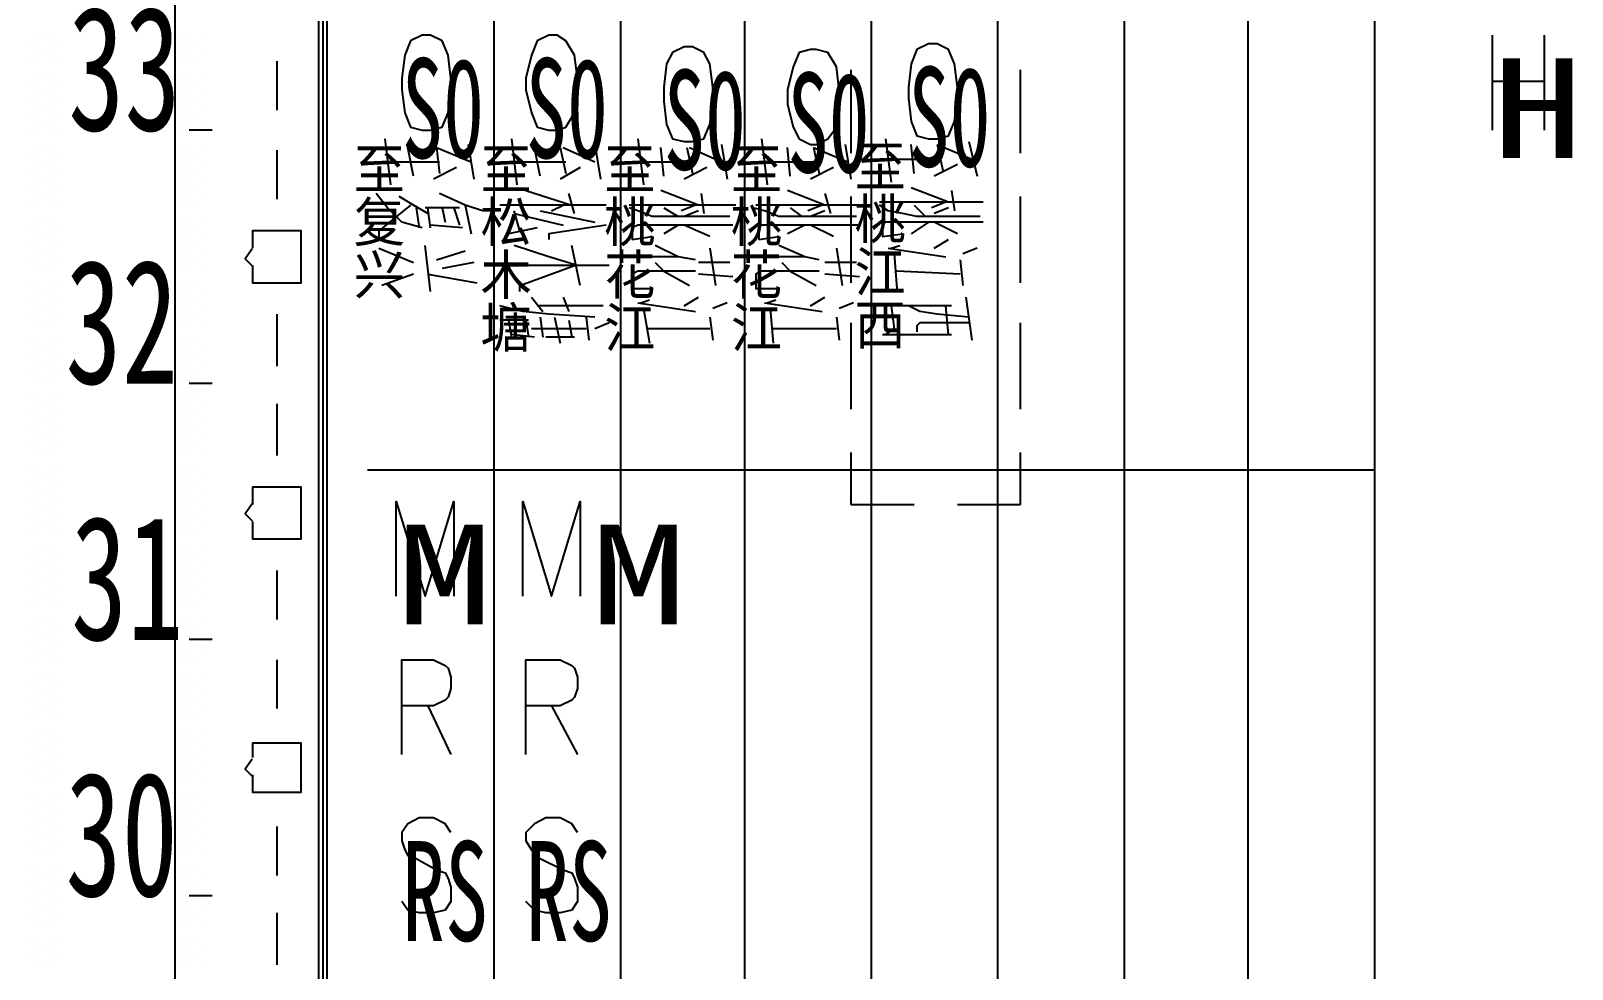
# Model space of a CAD drawing. Header units: metres. Extents: x 17 to 1264, y 17 to 859.
# Drawn here: x 242.1 to 319.2, y 495.3 to 542.2 of the extents above; entities that cross this region are included whole.
import ezdxf

# ---------------------------------------------------------------- set-up
doc = ezdxf.new("R2010")
doc.units = ezdxf.units.M
for name, color, linetype in [('LINES', 7, 'Continuous'), ('POLYLINES', 4, 'Continuous'), ('RECTS', 7, 'Continuous'), ('TEXTS', 3, 'Continuous')]:
    doc.layers.add(name, color=color, linetype=linetype)

msp = doc.modelspace()

# ---------------------------------------------------------------- linework, layer by layer
at = {"layer": 'LINES'}
for p, q in [((256.89, 128.74), (256.89, 731.23)), ((256.67, 626.69), (256.67, 409.68)), ((242.06, 541.58), (242.06, 541.58)), ((242.35, 542.02), (242.35, 542.02)), ((242.49, 541.58), (242.49, 541.58)), ((242.78, 542.02), (242.78, 542.02)), ((242.92, 541.58), (242.92, 541.58)), ((243.21, 542.02), (243.21, 542.02)), ((243.35, 541.58), (243.35, 541.58)), ((249.4, 541.58), (249.4, 541.58)), ((249.55, 542.02), (249.55, 542.02)), ((249.83, 541.58), (249.83, 541.58)), ((249.98, 542.02), (249.98, 542.02)), ((250.27, 541.58), (250.27, 541.58)), ((250.55, 542.02), (250.55, 542.02)), ((315.21, 537.26), (315.21, 542.02)), ((317.8, 542.02), (317.8, 537.26)), ((242.35, 541.15), (242.35, 541.15)), ((242.78, 541.15), (242.78, 541.15)), ((243.21, 541.15), (243.21, 541.15)), ((249.55, 541.15), (249.55, 541.15)), ((249.98, 541.15), (249.98, 541.15)), ((250.55, 541.15), (250.55, 541.15)), ((242.06, 540.58), (242.06, 540.58)), ((242.35, 540.14), (242.35, 540.14)), ((242.49, 540.58), (242.49, 540.58)), ((242.78, 540.14), (242.78, 540.14)), ((242.92, 540.58), (242.92, 540.58)), ((243.21, 540.14), (243.21, 540.14)), ((243.35, 540.58), (243.35, 540.58)), ((249.4, 540.58), (249.4, 540.58)), ((249.55, 540.14), (249.55, 540.14)), ((249.83, 540.58), (249.83, 540.58)), ((249.98, 540.14), (249.98, 540.14)), ((250.27, 540.58), (250.27, 540.58)), ((250.55, 540.14), (250.55, 540.14)), ((254.37, 540.72), (254.37, 538.27)), ((283.1, 540.29), (283.1, 536.11)), ((291.59, 536.11), (291.59, 540.29)), ((242.06, 539.71), (242.06, 539.71)), ((242.35, 539.28), (242.35, 539.28)), ((242.49, 539.71), (242.49, 539.71)), ((242.78, 539.28), (242.78, 539.28)), ((242.92, 539.71), (242.92, 539.71)), ((243.21, 539.28), (243.21, 539.28)), ((243.35, 539.71), (243.35, 539.71)), ((249.4, 539.71), (249.4, 539.71)), ((249.55, 539.28), (249.55, 539.28)), ((249.83, 539.71), (249.83, 539.71)), ((249.98, 539.28), (249.98, 539.28)), ((250.27, 539.71), (250.27, 539.71)), ((250.55, 539.28), (250.55, 539.28)), ((315.21, 539.71), (317.8, 539.71)), ((242.06, 538.85), (242.06, 538.85)), ((242.49, 538.85), (242.49, 538.85)), ((242.92, 538.85), (242.92, 538.85)), ((243.35, 538.85), (243.35, 538.85)), ((249.4, 538.85), (249.4, 538.85)), ((249.83, 538.85), (249.83, 538.85)), ((250.27, 538.85), (250.27, 538.85)), ((242.06, 537.84), (242.06, 537.84)), ((242.35, 538.42), (242.35, 538.42)), ((242.49, 537.84), (242.49, 537.84)), ((242.78, 538.42), (242.78, 538.42)), ((242.92, 537.84), (242.92, 537.84)), ((243.21, 538.42), (243.21, 538.42)), ((243.35, 537.84), (243.35, 537.84)), ((249.4, 537.84), (249.4, 537.84)), ((249.55, 538.42), (249.55, 538.42)), ((249.83, 537.84), (249.83, 537.84)), ((249.98, 538.42), (249.98, 538.42)), ((250.27, 537.84), (250.27, 537.84)), ((250.55, 538.42), (250.55, 538.42)), ((242.06, 536.98), (242.06, 536.98)), ((242.35, 537.41), (242.35, 537.41)), ((242.49, 536.98), (242.49, 536.98)), ((242.78, 537.41), (242.78, 537.41)), ((242.92, 536.98), (242.92, 536.98)), ((243.21, 537.41), (243.21, 537.41)), ((243.35, 536.98), (243.35, 536.98)), ((249.4, 536.98), (249.4, 536.98)), ((249.55, 537.41), (249.55, 537.41)), ((249.83, 536.98), (249.83, 536.98)), ((249.98, 537.41), (249.98, 537.41)), ((251.13, 537.26), (249.98, 537.26)), ((250.27, 536.98), (250.27, 536.98)), ((250.55, 537.41), (250.55, 537.41)), ((242.35, 536.54), (242.35, 536.54)), ((242.78, 536.54), (242.78, 536.54)), ((243.21, 536.54), (243.21, 536.54)), ((249.55, 536.54), (249.55, 536.54)), ((249.98, 536.54), (249.98, 536.54)), ((250.55, 536.54), (250.55, 536.54)), ((254.37, 536.26), (254.37, 533.81)), ((259.77, 536.83), (260.06, 534.53)), ((261.21, 534.96), (260.92, 536.4)), ((262.36, 536.4), (262.51, 535.1)), ((262.36, 536.4), (264.09, 535.68)), ((263.95, 536.54), (264.23, 534.82)), ((266.11, 536.83), (266.39, 534.53)), ((267.55, 534.96), (267.26, 536.4)), ((268.55, 536.4), (268.84, 535.1)), ((268.7, 536.4), (270.28, 535.68)), ((270.28, 536.54), (270.57, 534.82)), ((272.44, 536.83), (272.73, 534.53)), ((273.74, 534.96), (273.59, 536.4)), ((274.89, 536.4), (275.18, 535.1)), ((275.03, 536.4), (276.62, 535.68)), ((276.62, 536.54), (276.91, 534.82)), ((278.63, 536.83), (278.92, 534.53)), ((280.07, 534.96), (279.93, 536.4)), ((281.23, 536.4), (281.51, 535.1)), ((281.23, 536.4), (282.95, 535.68)), ((282.81, 536.54), (283.1, 534.82)), ((284.83, 536.83), (285.11, 534.67)), ((286.27, 535.1), (286.12, 536.54)), ((287.42, 536.54), (287.71, 535.25)), ((287.42, 536.54), (289.15, 535.82)), ((289, 536.69), (289.43, 534.96)), ((242.06, 536.11), (242.06, 536.11)), ((242.35, 535.68), (242.35, 535.68)), ((242.49, 536.11), (242.49, 536.11)), ((242.78, 535.68), (242.78, 535.68)), ((242.92, 536.11), (242.92, 536.11)), ((243.21, 535.68), (243.21, 535.68)), ((243.35, 536.11), (243.35, 536.11)), ((249.4, 536.11), (249.4, 536.11)), ((249.55, 535.68), (249.55, 535.68)), ((249.83, 536.11), (249.83, 536.11)), ((249.98, 535.68), (249.98, 535.68)), ((250.27, 536.11), (250.27, 536.11)), ((250.55, 535.68), (250.55, 535.68)), ((260.06, 535.68), (262.51, 535.68)), ((263.37, 535.39), (262.22, 534.82)), ((266.25, 535.68), (268.84, 535.68)), ((269.56, 535.39), (268.55, 534.82)), ((272.59, 535.68), (275.03, 535.68)), ((275.9, 535.39), (274.75, 534.82)), ((278.92, 535.68), (281.37, 535.68)), ((282.23, 535.39), (281.08, 534.82)), ((285.11, 535.82), (287.56, 535.82)), ((288.43, 535.54), (287.27, 534.96)), ((242.06, 535.1), (242.06, 535.1)), ((242.35, 534.67), (242.35, 534.67)), ((242.49, 535.1), (242.49, 535.1)), ((242.78, 534.67), (242.78, 534.67)), ((242.92, 535.1), (242.92, 535.1)), ((243.21, 534.67), (243.21, 534.67)), ((243.35, 535.1), (243.35, 535.1)), ((249.4, 535.1), (249.4, 535.1)), ((249.55, 534.67), (249.55, 534.67)), ((249.83, 535.1), (249.83, 535.1)), ((249.98, 534.67), (249.98, 534.67)), ((250.27, 535.1), (250.27, 535.1)), ((250.55, 534.67), (250.55, 534.67)), ((242.06, 534.24), (242.06, 534.24)), ((242.49, 534.24), (242.49, 534.24)), ((242.92, 534.24), (242.92, 534.24)), ((243.35, 534.24), (243.35, 534.24)), ((249.4, 534.24), (249.4, 534.24)), ((249.83, 534.24), (249.83, 534.24)), ((250.27, 534.24), (250.27, 534.24)), ((266.83, 534.24), (269.13, 533.52)), ((269.27, 533.09), (268.99, 534.1)), ((275.47, 533.52), (273.59, 534.24)), ((275.61, 534.1), (275.75, 533.09)), ((281.8, 533.52), (279.93, 534.24)), ((281.8, 534.1), (282.09, 533.09)), ((283.1, 533.95), (283.1, 529.63)), ((287.99, 533.66), (286.12, 534.38)), ((288.14, 534.24), (288.28, 533.23)), ((291.59, 529.63), (291.59, 533.95)), ((242.06, 533.38), (242.06, 533.38)), ((242.35, 533.81), (242.35, 533.81)), ((242.49, 533.38), (242.49, 533.38)), ((242.78, 533.81), (242.78, 533.81)), ((242.92, 533.38), (242.92, 533.38)), ((243.21, 533.81), (243.21, 533.81)), ((243.35, 533.38), (243.35, 533.38)), ((249.4, 533.38), (249.4, 533.38)), ((249.55, 533.81), (249.55, 533.81)), ((249.83, 533.38), (249.83, 533.38)), ((249.98, 533.81), (249.98, 533.81)), ((250.27, 533.38), (250.27, 533.38)), ((250.55, 533.81), (250.55, 533.81)), ((261.35, 533.38), (261.5, 532.37)), ((263.51, 533.38), (261.79, 533.38)), ((262.07, 532.37), (261.93, 533.38)), ((262.65, 533.38), (262.79, 532.66)), ((263.23, 533.38), (263.51, 532.51)), ((263.8, 533.52), (264.09, 532.08)), ((270.86, 533.52), (265.53, 533.52)), ((266.54, 532.22), (266.25, 533.23)), ((266.25, 533.09), (268.7, 532.51)), ((267.55, 533.23), (270.28, 532.66)), ((268.12, 533.23), (268.7, 533.52)), ((277.34, 533.52), (272.01, 533.52)), ((273.74, 533.38), (274.46, 532.94)), ((275.32, 533.52), (274.6, 533.23)), ((275.47, 533.23), (274.75, 532.94)), ((283.53, 533.52), (278.35, 533.52)), ((280.07, 533.38), (280.65, 532.94)), ((281.66, 533.52), (280.94, 533.23)), ((281.8, 533.23), (281.08, 532.94)), ((289.72, 533.66), (284.54, 533.66)), ((286.27, 533.52), (286.84, 532.94)), ((287.85, 533.66), (287.13, 533.38)), ((287.99, 533.38), (287.27, 533.09)), ((242.06, 532.37), (242.06, 532.37)), ((242.35, 532.94), (242.35, 532.94)), ((242.49, 532.37), (242.49, 532.37)), ((242.78, 532.94), (242.78, 532.94)), ((242.92, 532.37), (242.92, 532.37)), ((243.21, 532.94), (243.21, 532.94)), ((243.35, 532.37), (243.35, 532.37)), ((249.4, 532.37), (249.4, 532.37)), ((249.55, 532.94), (249.55, 532.94)), ((249.83, 532.37), (249.83, 532.37)), ((249.98, 532.94), (249.98, 532.94)), ((250.27, 532.37), (250.27, 532.37)), ((250.55, 532.94), (250.55, 532.94)), ((263.66, 532.37), (262.07, 532.51)), ((267.4, 532.37), (265.96, 532.08)), ((274.46, 532.51), (273.74, 532.08)), ((277.05, 532.94), (273.88, 532.94)), ((276.04, 531.94), (274.75, 532.51)), ((280.79, 532.51), (279.93, 532.08)), ((283.39, 532.94), (280.22, 532.94)), ((282.23, 531.94), (281.08, 532.51)), ((286.99, 532.66), (286.12, 532.08)), ((289.58, 532.94), (286.41, 532.94)), ((288.43, 532.08), (287.27, 532.66)), ((242.06, 531.5), (242.06, 531.5)), ((242.35, 531.94), (242.35, 531.94)), ((242.49, 531.5), (242.49, 531.5)), ((242.78, 531.94), (242.78, 531.94)), ((242.92, 531.5), (242.92, 531.5)), ((243.21, 531.94), (243.21, 531.94)), ((243.35, 531.5), (243.35, 531.5)), ((249.4, 531.5), (249.4, 531.5)), ((249.55, 531.94), (249.55, 531.94)), ((249.83, 531.5), (249.83, 531.5)), ((249.98, 531.94), (249.98, 531.94)), ((250.27, 531.5), (250.27, 531.5)), ((250.55, 531.94), (250.55, 531.94)), ((262.07, 529.2), (261.79, 531.5)), ((269.56, 529.49), (269.13, 531.5)), ((285.11, 531.36), (285.55, 531.5)), ((287.27, 531.36), (287.99, 531.79)), ((242.35, 531.07), (242.35, 531.07)), ((242.78, 531.07), (242.78, 531.07)), ((243.21, 531.07), (243.21, 531.07)), ((249.55, 531.07), (249.55, 531.07)), ((249.98, 531.07), (249.98, 531.07)), ((250.55, 531.07), (250.55, 531.07)), ((259.48, 531.36), (261.21, 530.64)), ((262.36, 530.78), (263.8, 531.22)), ((274.46, 530.93), (271.87, 530.93)), ((276.04, 531.36), (276.33, 529.49)), ((280.79, 530.93), (278.2, 530.93)), ((282.38, 531.36), (282.67, 529.49)), ((284.97, 531.36), (287.85, 530.93)), ((285.26, 531.07), (285.4, 529.34)), ((288.57, 530.78), (288.71, 529.49)), ((289.43, 531.36), (288.71, 531.07)), ((242.06, 530.64), (242.06, 530.64)), ((242.35, 530.21), (242.35, 530.21)), ((242.49, 530.64), (242.49, 530.64)), ((242.78, 530.21), (242.78, 530.21)), ((242.92, 530.64), (242.92, 530.64)), ((243.21, 530.21), (243.21, 530.21)), ((243.35, 530.64), (243.35, 530.64)), ((249.4, 530.64), (249.4, 530.64)), ((249.55, 530.21), (249.55, 530.21)), ((249.83, 530.64), (249.83, 530.64)), ((249.98, 530.21), (249.98, 530.21)), ((250.27, 530.64), (250.27, 530.64)), ((250.55, 530.21), (250.55, 530.21)), ((261.21, 530.06), (259.63, 529.49)), ((261.93, 530.06), (264.38, 529.63)), ((264.23, 530.64), (262.65, 530.35)), ((271, 530.5), (265.53, 530.5)), ((277.05, 530.64), (275.47, 530.64)), ((277.19, 529.92), (275.47, 530.06)), ((283.39, 530.64), (281.8, 530.64)), ((283.53, 529.92), (281.8, 530.06)), ((288.57, 530.06), (285.4, 530.21)), ((242.06, 529.63), (242.06, 529.63)), ((242.35, 529.2), (242.35, 529.2)), ((242.49, 529.63), (242.49, 529.63)), ((242.78, 529.2), (242.78, 529.2)), ((242.92, 529.63), (242.92, 529.63)), ((243.21, 529.2), (243.21, 529.2)), ((243.35, 529.63), (243.35, 529.63)), ((249.4, 529.63), (249.4, 529.63)), ((249.55, 529.2), (249.55, 529.2)), ((249.83, 529.63), (249.83, 529.63)), ((249.98, 529.2), (249.98, 529.2)), ((250.27, 529.63), (250.27, 529.63)), ((250.55, 529.2), (250.55, 529.2)), ((242.06, 528.77), (242.06, 528.77)), ((242.49, 528.77), (242.49, 528.77)), ((242.92, 528.77), (242.92, 528.77)), ((243.35, 528.77), (243.35, 528.77)), ((249.4, 528.77), (249.4, 528.77)), ((249.83, 528.77), (249.83, 528.77)), ((250.27, 528.77), (250.27, 528.77)), ((267.11, 528.91), (267.69, 528.19)), ((270.71, 528.48), (267.4, 528.48)), ((268.7, 528.91), (268.99, 528.19)), ((272.44, 528.62), (275.32, 528.19)), ((272.59, 528.62), (273.02, 528.77)), ((274.75, 528.48), (275.47, 528.91)), ((276.91, 528.62), (276.19, 528.34)), ((278.78, 528.62), (281.66, 528.19)), ((278.92, 528.62), (279.35, 528.77)), ((281.08, 528.48), (281.8, 528.91)), ((283.24, 528.62), (282.52, 528.34)), ((288.14, 528.48), (284.54, 528.48)), ((287.99, 527.04), (287.85, 528.48)), ((288.86, 528.91), (289.15, 526.75)), ((242.06, 527.9), (242.06, 527.9)), ((242.35, 528.34), (242.35, 528.34)), ((242.49, 527.9), (242.49, 527.9)), ((242.78, 528.34), (242.78, 528.34)), ((242.92, 527.9), (242.92, 527.9)), ((243.21, 528.34), (243.21, 528.34)), ((243.35, 527.9), (243.35, 527.9)), ((249.4, 527.9), (249.4, 527.9)), ((249.55, 528.34), (249.55, 528.34)), ((249.83, 527.9), (249.83, 527.9)), ((249.98, 528.34), (249.98, 528.34)), ((250.27, 527.9), (250.27, 527.9)), ((250.55, 528.34), (250.55, 528.34)), ((254.37, 528.05), (254.37, 525.46)), ((266.97, 527.76), (265.53, 527.76)), ((265.96, 527.76), (266.11, 526.9)), ((266.83, 527.76), (266.97, 526.9)), ((267.55, 527.9), (267.69, 526.9)), ((268.27, 527.9), (268.55, 526.61)), ((268.99, 527.76), (269.13, 526.9)), ((269.85, 527.9), (269.99, 526.75)), ((272.73, 528.34), (273.02, 526.61)), ((276.04, 527.9), (276.19, 526.75)), ((279.07, 528.34), (279.21, 526.61)), ((282.38, 527.9), (282.52, 526.75)), ((242.06, 526.9), (242.06, 526.9)), ((242.35, 527.47), (242.35, 527.47)), ((242.49, 526.9), (242.49, 526.9)), ((242.78, 527.47), (242.78, 527.47)), ((242.92, 526.9), (242.92, 526.9)), ((243.21, 527.47), (243.21, 527.47)), ((243.35, 526.9), (243.35, 526.9)), ((249.4, 526.9), (249.4, 526.9)), ((249.55, 527.47), (249.55, 527.47)), ((249.83, 526.9), (249.83, 526.9)), ((249.98, 527.47), (249.98, 527.47)), ((250.27, 526.9), (250.27, 526.9)), ((250.55, 527.47), (250.55, 527.47)), ((267.26, 526.9), (266.11, 527.04)), ((269.85, 527.33), (267.11, 527.33)), ((269.27, 526.9), (267.83, 526.9)), ((271, 527.62), (270.28, 527.33)), ((276.04, 527.33), (272.87, 527.33)), ((282.38, 527.33), (279.21, 527.33)), ((283.1, 527.62), (283.1, 523.3)), ((284.68, 527.04), (288.14, 527.04)), ((291.59, 523.3), (291.59, 527.62)), ((242.35, 526.46), (242.35, 526.46)), ((242.78, 526.46), (242.78, 526.46)), ((243.21, 526.46), (243.21, 526.46)), ((249.55, 526.46), (249.55, 526.46)), ((249.98, 526.46), (249.98, 526.46)), ((250.55, 526.46), (250.55, 526.46)), ((242.06, 526.03), (242.06, 526.03)), ((242.35, 525.6), (242.35, 525.6)), ((242.49, 526.03), (242.49, 526.03)), ((242.78, 525.6), (242.78, 525.6)), ((242.92, 526.03), (242.92, 526.03)), ((243.21, 525.6), (243.21, 525.6)), ((243.35, 526.03), (243.35, 526.03)), ((249.4, 526.03), (249.4, 526.03)), ((249.55, 525.6), (249.55, 525.6)), ((249.83, 526.03), (249.83, 526.03)), ((249.98, 525.6), (249.98, 525.6)), ((250.27, 526.03), (250.27, 526.03)), ((250.55, 525.6), (250.55, 525.6)), ((242.06, 525.17), (242.06, 525.17)), ((242.35, 524.74), (242.35, 524.74)), ((242.49, 525.17), (242.49, 525.17)), ((242.78, 524.74), (242.78, 524.74)), ((242.92, 525.17), (242.92, 525.17)), ((243.21, 524.74), (243.21, 524.74)), ((243.35, 525.17), (243.35, 525.17)), ((249.4, 525.17), (249.4, 525.17)), ((249.55, 524.74), (249.55, 524.74)), ((249.83, 525.17), (249.83, 525.17)), ((249.98, 524.74), (249.98, 524.74)), ((251.13, 524.59), (249.98, 524.59)), ((250.27, 525.17), (250.27, 525.17)), ((250.55, 524.74), (250.55, 524.74)), ((242.06, 524.16), (242.06, 524.16)), ((242.49, 524.16), (242.49, 524.16)), ((242.92, 524.16), (242.92, 524.16)), ((243.35, 524.16), (243.35, 524.16)), ((249.4, 524.16), (249.4, 524.16)), ((249.83, 524.16), (249.83, 524.16)), ((250.27, 524.16), (250.27, 524.16)), ((242.06, 523.3), (242.06, 523.3)), ((242.35, 523.73), (242.35, 523.73)), ((242.49, 523.3), (242.49, 523.3)), ((242.78, 523.73), (242.78, 523.73)), ((242.92, 523.3), (242.92, 523.3)), ((243.21, 523.73), (243.21, 523.73)), ((243.35, 523.3), (243.35, 523.3)), ((249.4, 523.3), (249.4, 523.3)), ((249.55, 523.73), (249.55, 523.73)), ((249.83, 523.3), (249.83, 523.3)), ((249.98, 523.73), (249.98, 523.73)), ((250.27, 523.3), (250.27, 523.3)), ((250.55, 523.73), (250.55, 523.73)), ((254.37, 523.58), (254.37, 520.99)), ((242.06, 522.43), (242.06, 522.43)), ((242.35, 522.86), (242.35, 522.86)), ((242.49, 522.43), (242.49, 522.43)), ((242.78, 522.86), (242.78, 522.86)), ((242.92, 522.43), (242.92, 522.43)), ((243.21, 522.86), (243.21, 522.86)), ((243.35, 522.43), (243.35, 522.43)), ((249.4, 522.43), (249.4, 522.43)), ((249.55, 522.86), (249.55, 522.86)), ((249.83, 522.43), (249.83, 522.43)), ((249.98, 522.86), (249.98, 522.86)), ((250.27, 522.43), (250.27, 522.43)), ((250.55, 522.86), (250.55, 522.86)), ((242.06, 521.57), (242.06, 521.57)), ((242.35, 522), (242.35, 522)), ((242.49, 521.57), (242.49, 521.57)), ((242.78, 522), (242.78, 522)), ((242.92, 521.57), (242.92, 521.57)), ((243.21, 522), (243.21, 522)), ((243.35, 521.57), (243.35, 521.57)), ((249.4, 521.57), (249.4, 521.57)), ((249.55, 522), (249.55, 522)), ((249.83, 521.57), (249.83, 521.57)), ((249.98, 522), (249.98, 522)), ((250.27, 521.57), (250.27, 521.57)), ((250.55, 522), (250.55, 522)), ((242.35, 520.99), (242.35, 520.99)), ((242.78, 520.99), (242.78, 520.99)), ((243.21, 520.99), (243.21, 520.99)), ((249.55, 520.99), (249.55, 520.99)), ((249.98, 520.99), (249.98, 520.99)), ((250.55, 520.99), (250.55, 520.99)), ((283.1, 521.14), (283.1, 518.54)), ((291.59, 518.54), (291.59, 521.14)), ((242.06, 520.56), (242.06, 520.56)), ((242.35, 520.13), (242.35, 520.13)), ((242.49, 520.56), (242.49, 520.56)), ((242.78, 520.13), (242.78, 520.13)), ((242.92, 520.56), (242.92, 520.56)), ((243.21, 520.13), (243.21, 520.13)), ((243.35, 520.56), (243.35, 520.56)), ((249.4, 520.56), (249.4, 520.56)), ((249.55, 520.13), (249.55, 520.13)), ((249.83, 520.56), (249.83, 520.56)), ((249.98, 520.13), (249.98, 520.13)), ((250.27, 520.56), (250.27, 520.56)), ((250.55, 520.13), (250.55, 520.13)), ((258.91, 520.27), (309.31, 520.27)), ((242.06, 519.7), (242.06, 519.7)), ((242.35, 519.26), (242.35, 519.26)), ((242.49, 519.7), (242.49, 519.7)), ((242.78, 519.26), (242.78, 519.26)), ((242.92, 519.7), (242.92, 519.7)), ((243.21, 519.26), (243.21, 519.26)), ((243.35, 519.7), (243.35, 519.7)), ((249.4, 519.7), (249.4, 519.7)), ((249.55, 519.26), (249.55, 519.26)), ((249.83, 519.7), (249.83, 519.7)), ((249.98, 519.26), (249.98, 519.26)), ((250.27, 519.7), (250.27, 519.7)), ((250.55, 519.26), (250.55, 519.26)), ((242.06, 518.83), (242.06, 518.83)), ((242.49, 518.83), (242.49, 518.83)), ((242.92, 518.83), (242.92, 518.83)), ((243.35, 518.83), (243.35, 518.83)), ((249.4, 518.83), (249.4, 518.83)), ((249.83, 518.83), (249.83, 518.83)), ((250.27, 518.83), (250.27, 518.83)), ((283.1, 518.54), (286.27, 518.54)), ((288.43, 518.54), (291.59, 518.54)), ((242.06, 517.82), (242.06, 517.82)), ((242.35, 518.26), (242.35, 518.26)), ((242.49, 517.82), (242.49, 517.82)), ((242.78, 518.26), (242.78, 518.26)), ((242.92, 517.82), (242.92, 517.82)), ((243.21, 518.26), (243.21, 518.26)), ((243.35, 517.82), (243.35, 517.82)), ((249.4, 517.82), (249.4, 517.82)), ((249.55, 518.26), (249.55, 518.26)), ((249.83, 517.82), (249.83, 517.82)), ((249.98, 518.26), (249.98, 518.26)), ((250.27, 517.82), (250.27, 517.82)), ((250.55, 518.26), (250.55, 518.26)), ((242.06, 516.96), (242.06, 516.96)), ((242.35, 517.39), (242.35, 517.39)), ((242.49, 516.96), (242.49, 516.96)), ((242.78, 517.39), (242.78, 517.39)), ((242.92, 516.96), (242.92, 516.96)), ((243.21, 517.39), (243.21, 517.39)), ((243.35, 516.96), (243.35, 516.96)), ((249.4, 516.96), (249.4, 516.96)), ((249.55, 517.39), (249.55, 517.39)), ((249.83, 516.96), (249.83, 516.96)), ((249.98, 517.39), (249.98, 517.39)), ((250.27, 516.96), (250.27, 516.96)), ((250.55, 517.39), (250.55, 517.39)), ((242.06, 516.1), (242.06, 516.1)), ((242.35, 516.53), (242.35, 516.53)), ((242.49, 516.1), (242.49, 516.1)), ((242.78, 516.53), (242.78, 516.53)), ((242.92, 516.1), (242.92, 516.1)), ((243.21, 516.53), (243.21, 516.53)), ((243.35, 516.1), (243.35, 516.1)), ((249.4, 516.1), (249.4, 516.1)), ((249.55, 516.53), (249.55, 516.53)), ((249.83, 516.1), (249.83, 516.1)), ((249.98, 516.53), (249.98, 516.53)), ((250.27, 516.1), (250.27, 516.1)), ((250.55, 516.53), (250.55, 516.53)), ((242.35, 515.52), (242.35, 515.52)), ((242.78, 515.52), (242.78, 515.52)), ((243.21, 515.52), (243.21, 515.52)), ((249.55, 515.52), (249.55, 515.52)), ((249.98, 515.52), (249.98, 515.52)), ((250.55, 515.52), (250.55, 515.52)), ((242.06, 515.09), (242.06, 515.09)), ((242.35, 514.66), (242.35, 514.66)), ((242.49, 515.09), (242.49, 515.09)), ((242.78, 514.66), (242.78, 514.66)), ((242.92, 515.09), (242.92, 515.09)), ((243.21, 514.66), (243.21, 514.66)), ((243.35, 515.09), (243.35, 515.09)), ((249.4, 515.09), (249.4, 515.09)), ((249.55, 514.66), (249.55, 514.66)), ((249.83, 515.09), (249.83, 515.09)), ((249.98, 514.66), (249.98, 514.66)), ((250.27, 515.09), (250.27, 515.09)), ((250.55, 514.66), (250.55, 514.66)), ((254.37, 515.23), (254.37, 512.78)), ((242.06, 514.22), (242.06, 514.22)), ((242.35, 513.79), (242.35, 513.79)), ((242.49, 514.22), (242.49, 514.22)), ((242.78, 513.79), (242.78, 513.79)), ((242.92, 514.22), (242.92, 514.22)), ((243.21, 513.79), (243.21, 513.79)), ((243.35, 514.22), (243.35, 514.22)), ((249.4, 514.22), (249.4, 514.22)), ((249.55, 513.79), (249.55, 513.79)), ((249.83, 514.22), (249.83, 514.22)), ((249.98, 513.79), (249.98, 513.79)), ((250.27, 514.22), (250.27, 514.22)), ((250.55, 513.79), (250.55, 513.79)), ((242.06, 513.36), (242.06, 513.36)), ((242.49, 513.36), (242.49, 513.36)), ((242.92, 513.36), (242.92, 513.36)), ((243.35, 513.36), (243.35, 513.36)), ((249.4, 513.36), (249.4, 513.36)), ((249.83, 513.36), (249.83, 513.36)), ((250.27, 513.36), (250.27, 513.36)), ((242.06, 512.35), (242.06, 512.35)), ((242.35, 512.78), (242.35, 512.78)), ((242.49, 512.35), (242.49, 512.35)), ((242.78, 512.78), (242.78, 512.78)), ((242.92, 512.35), (242.92, 512.35)), ((243.21, 512.78), (243.21, 512.78)), ((243.35, 512.35), (243.35, 512.35)), ((249.4, 512.35), (249.4, 512.35)), ((249.55, 512.78), (249.55, 512.78)), ((249.83, 512.35), (249.83, 512.35)), ((249.98, 512.78), (249.98, 512.78)), ((250.27, 512.35), (250.27, 512.35)), ((250.55, 512.78), (250.55, 512.78)), ((242.06, 511.49), (242.06, 511.49)), ((242.35, 511.92), (242.35, 511.92)), ((242.49, 511.49), (242.49, 511.49)), ((242.78, 511.92), (242.78, 511.92)), ((242.92, 511.49), (242.92, 511.49)), ((243.21, 511.92), (243.21, 511.92)), ((243.35, 511.49), (243.35, 511.49)), ((249.4, 511.49), (249.4, 511.49)), ((249.55, 511.92), (249.55, 511.92)), ((249.83, 511.49), (249.83, 511.49)), ((249.98, 511.92), (249.98, 511.92)), ((251.13, 511.78), (249.98, 511.78)), ((250.27, 511.49), (250.27, 511.49)), ((250.55, 511.92), (250.55, 511.92)), ((242.35, 511.06), (242.35, 511.06)), ((242.78, 511.06), (242.78, 511.06)), ((243.21, 511.06), (243.21, 511.06)), ((249.55, 511.06), (249.55, 511.06)), ((249.98, 511.06), (249.98, 511.06)), ((250.55, 511.06), (250.55, 511.06)), ((254.37, 510.77), (254.37, 508.32)), ((242.06, 510.62), (242.06, 510.62)), ((242.35, 510.05), (242.35, 510.05)), ((242.49, 510.62), (242.49, 510.62)), ((242.78, 510.05), (242.78, 510.05)), ((242.92, 510.62), (242.92, 510.62)), ((243.21, 510.05), (243.21, 510.05)), ((243.35, 510.62), (243.35, 510.62)), ((249.4, 510.62), (249.4, 510.62)), ((249.55, 510.05), (249.55, 510.05)), ((249.83, 510.62), (249.83, 510.62)), ((249.98, 510.05), (249.98, 510.05)), ((250.27, 510.62), (250.27, 510.62)), ((250.55, 510.05), (250.55, 510.05)), ((242.06, 509.62), (242.06, 509.62)), ((242.35, 509.18), (242.35, 509.18)), ((242.49, 509.62), (242.49, 509.62)), ((242.78, 509.18), (242.78, 509.18)), ((242.92, 509.62), (242.92, 509.62)), ((243.21, 509.18), (243.21, 509.18)), ((243.35, 509.62), (243.35, 509.62)), ((249.4, 509.62), (249.4, 509.62)), ((249.55, 509.18), (249.55, 509.18)), ((249.83, 509.62), (249.83, 509.62)), ((249.98, 509.18), (249.98, 509.18)), ((250.27, 509.62), (250.27, 509.62)), ((250.55, 509.18), (250.55, 509.18)), ((242.06, 508.75), (242.06, 508.75)), ((242.49, 508.75), (242.49, 508.75)), ((242.92, 508.75), (242.92, 508.75)), ((243.35, 508.75), (243.35, 508.75)), ((249.4, 508.75), (249.4, 508.75)), ((249.83, 508.75), (249.83, 508.75)), ((250.27, 508.75), (250.27, 508.75)), ((261.93, 508.46), (263.08, 506.02)), ((268.12, 508.46), (269.42, 506.02)), ((242.06, 507.89), (242.06, 507.89)), ((242.35, 508.32), (242.35, 508.32)), ((242.49, 507.89), (242.49, 507.89)), ((242.78, 508.32), (242.78, 508.32)), ((242.92, 507.89), (242.92, 507.89)), ((243.21, 508.32), (243.21, 508.32)), ((243.35, 507.89), (243.35, 507.89)), ((249.4, 507.89), (249.4, 507.89)), ((249.55, 508.32), (249.55, 508.32)), ((249.83, 507.89), (249.83, 507.89)), ((249.98, 508.32), (249.98, 508.32)), ((250.27, 507.89), (250.27, 507.89)), ((250.55, 508.32), (250.55, 508.32)), ((242.06, 506.88), (242.06, 506.88)), ((242.35, 507.31), (242.35, 507.31)), ((242.49, 506.88), (242.49, 506.88)), ((242.78, 507.31), (242.78, 507.31)), ((242.92, 506.88), (242.92, 506.88)), ((243.21, 507.31), (243.21, 507.31)), ((243.35, 506.88), (243.35, 506.88)), ((249.4, 506.88), (249.4, 506.88)), ((249.55, 507.31), (249.55, 507.31)), ((249.83, 506.88), (249.83, 506.88)), ((249.98, 507.31), (249.98, 507.31)), ((250.27, 506.88), (250.27, 506.88)), ((250.55, 507.31), (250.55, 507.31)), ((242.35, 506.45), (242.35, 506.45)), ((242.78, 506.45), (242.78, 506.45)), ((243.21, 506.45), (243.21, 506.45)), ((249.55, 506.45), (249.55, 506.45)), ((249.98, 506.45), (249.98, 506.45)), ((250.55, 506.45), (250.55, 506.45)), ((242.06, 506.02), (242.06, 506.02)), ((242.35, 505.58), (242.35, 505.58)), ((242.49, 506.02), (242.49, 506.02)), ((242.78, 505.58), (242.78, 505.58)), ((242.92, 506.02), (242.92, 506.02)), ((243.21, 505.58), (243.21, 505.58)), ((243.35, 506.02), (243.35, 506.02)), ((249.4, 506.02), (249.4, 506.02)), ((249.55, 505.58), (249.55, 505.58)), ((249.83, 506.02), (249.83, 506.02)), ((249.98, 505.58), (249.98, 505.58)), ((250.27, 506.02), (250.27, 506.02)), ((250.55, 505.58), (250.55, 505.58)), ((242.06, 505.15), (242.06, 505.15)), ((242.35, 504.72), (242.35, 504.72)), ((242.49, 505.15), (242.49, 505.15)), ((242.78, 504.72), (242.78, 504.72)), ((242.92, 505.15), (242.92, 505.15)), ((243.21, 504.72), (243.21, 504.72)), ((243.35, 505.15), (243.35, 505.15)), ((249.4, 505.15), (249.4, 505.15)), ((249.55, 504.72), (249.55, 504.72)), ((249.83, 505.15), (249.83, 505.15)), ((249.98, 504.72), (249.98, 504.72)), ((250.27, 505.15), (250.27, 505.15)), ((250.55, 504.72), (250.55, 504.72)), ((242.06, 504.14), (242.06, 504.14)), ((242.49, 504.14), (242.49, 504.14)), ((242.92, 504.14), (242.92, 504.14)), ((243.35, 504.14), (243.35, 504.14)), ((249.4, 504.14), (249.4, 504.14)), ((249.83, 504.14), (249.83, 504.14)), ((250.27, 504.14), (250.27, 504.14)), ((242.06, 503.28), (242.06, 503.28)), ((242.35, 503.71), (242.35, 503.71)), ((242.49, 503.28), (242.49, 503.28)), ((242.78, 503.71), (242.78, 503.71)), ((242.92, 503.28), (242.92, 503.28)), ((243.21, 503.71), (243.21, 503.71)), ((243.35, 503.28), (243.35, 503.28)), ((249.4, 503.28), (249.4, 503.28)), ((249.55, 503.71), (249.55, 503.71)), ((249.83, 503.28), (249.83, 503.28)), ((249.98, 503.71), (249.98, 503.71)), ((250.27, 503.28), (250.27, 503.28)), ((250.55, 503.71), (250.55, 503.71)), ((242.06, 502.42), (242.06, 502.42)), ((242.35, 502.85), (242.35, 502.85)), ((242.49, 502.42), (242.49, 502.42)), ((242.78, 502.85), (242.78, 502.85)), ((242.92, 502.42), (242.92, 502.42)), ((243.21, 502.85), (243.21, 502.85)), ((243.35, 502.42), (243.35, 502.42)), ((249.4, 502.42), (249.4, 502.42)), ((249.55, 502.85), (249.55, 502.85)), ((249.83, 502.42), (249.83, 502.42)), ((249.98, 502.85), (249.98, 502.85)), ((250.27, 502.42), (250.27, 502.42)), ((250.55, 502.85), (250.55, 502.85)), ((254.37, 502.42), (254.37, 499.97)), ((242.35, 501.98), (242.35, 501.98)), ((242.78, 501.98), (242.78, 501.98)), ((243.21, 501.98), (243.21, 501.98)), ((249.55, 501.98), (249.55, 501.98)), ((249.98, 501.98), (249.98, 501.98)), ((250.55, 501.98), (250.55, 501.98)), ((242.06, 501.41), (242.06, 501.41)), ((242.35, 500.98), (242.35, 500.98)), ((242.49, 501.41), (242.49, 501.41)), ((242.78, 500.98), (242.78, 500.98)), ((242.92, 501.41), (242.92, 501.41)), ((243.21, 500.98), (243.21, 500.98)), ((243.35, 501.41), (243.35, 501.41)), ((249.4, 501.41), (249.4, 501.41)), ((249.55, 500.98), (249.55, 500.98)), ((249.83, 501.41), (249.83, 501.41)), ((249.98, 500.98), (249.98, 500.98)), ((250.27, 501.41), (250.27, 501.41)), ((250.55, 500.98), (250.55, 500.98)), ((242.06, 500.54), (242.06, 500.54)), ((242.35, 500.11), (242.35, 500.11)), ((242.49, 500.54), (242.49, 500.54)), ((242.78, 500.11), (242.78, 500.11)), ((242.92, 500.54), (242.92, 500.54)), ((243.21, 500.11), (243.21, 500.11)), ((243.35, 500.54), (243.35, 500.54)), ((249.4, 500.54), (249.4, 500.54)), ((249.55, 500.11), (249.55, 500.11)), ((249.83, 500.54), (249.83, 500.54)), ((249.98, 500.11), (249.98, 500.11)), ((250.27, 500.54), (250.27, 500.54)), ((250.55, 500.11), (250.55, 500.11)), ((242.06, 499.68), (242.06, 499.68)), ((242.35, 499.25), (242.35, 499.25)), ((242.49, 499.68), (242.49, 499.68)), ((242.78, 499.25), (242.78, 499.25)), ((242.92, 499.68), (242.92, 499.68)), ((243.21, 499.25), (243.21, 499.25)), ((243.35, 499.68), (243.35, 499.68)), ((249.4, 499.68), (249.4, 499.68)), ((249.55, 499.25), (249.55, 499.25)), ((249.83, 499.68), (249.83, 499.68)), ((249.98, 499.25), (249.98, 499.25)), ((250.27, 499.68), (250.27, 499.68)), ((250.55, 499.25), (250.55, 499.25)), ((242.06, 498.67), (242.06, 498.67)), ((242.49, 498.67), (242.49, 498.67)), ((242.92, 498.67), (242.92, 498.67)), ((243.35, 498.67), (243.35, 498.67)), ((249.4, 498.67), (249.4, 498.67)), ((249.83, 498.67), (249.83, 498.67)), ((251.13, 498.96), (249.98, 498.96)), ((250.27, 498.67), (250.27, 498.67)), ((242.06, 497.81), (242.06, 497.81)), ((242.35, 498.24), (242.35, 498.24)), ((242.49, 497.81), (242.49, 497.81)), ((242.78, 498.24), (242.78, 498.24)), ((242.92, 497.81), (242.92, 497.81)), ((243.21, 498.24), (243.21, 498.24)), ((243.35, 497.81), (243.35, 497.81)), ((249.4, 497.81), (249.4, 497.81)), ((249.55, 498.24), (249.55, 498.24)), ((249.83, 497.81), (249.83, 497.81)), ((249.98, 498.24), (249.98, 498.24)), ((250.27, 497.81), (250.27, 497.81)), ((250.55, 498.24), (250.55, 498.24)), ((254.37, 498.1), (254.37, 495.5)), ((242.06, 496.94), (242.06, 496.94)), ((242.35, 497.38), (242.35, 497.38)), ((242.49, 496.94), (242.49, 496.94)), ((242.78, 497.38), (242.78, 497.38)), ((242.92, 496.94), (242.92, 496.94)), ((243.21, 497.38), (243.21, 497.38)), ((243.35, 496.94), (243.35, 496.94)), ((249.4, 496.94), (249.4, 496.94)), ((249.55, 497.38), (249.55, 497.38)), ((249.83, 496.94), (249.83, 496.94)), ((249.98, 497.38), (249.98, 497.38)), ((250.27, 496.94), (250.27, 496.94)), ((250.55, 497.38), (250.55, 497.38)), ((242.35, 496.51), (242.35, 496.51)), ((242.78, 496.51), (242.78, 496.51)), ((243.21, 496.51), (243.21, 496.51)), ((249.55, 496.51), (249.55, 496.51)), ((249.98, 496.51), (249.98, 496.51)), ((250.55, 496.51), (250.55, 496.51)), ((242.06, 495.94), (242.06, 495.94)), ((242.35, 495.5), (242.35, 495.5)), ((242.49, 495.94), (242.49, 495.94)), ((242.78, 495.5), (242.78, 495.5)), ((242.92, 495.94), (242.92, 495.94)), ((243.21, 495.5), (243.21, 495.5)), ((243.35, 495.94), (243.35, 495.94)), ((249.4, 495.94), (249.4, 495.94)), ((249.55, 495.5), (249.55, 495.5)), ((249.83, 495.94), (249.83, 495.94)), ((249.98, 495.5), (249.98, 495.5)), ((250.27, 495.94), (250.27, 495.94)), ((250.55, 495.5), (250.55, 495.5))]:
    msp.add_line(p, q, dxfattribs=at)
at = {"layer": 'POLYLINES'}
for points in [[(249.26, 731.23), (249.26, 587.66), (249.26, 128.74)], [(256.46, 713.81), (256.46, 573.12), (256.46, 128.74)], [(261.64, 542.02), (261.07, 541.73), (260.78, 541.01), (260.63, 539.86), (260.63, 539.28), (260.78, 538.13), (261.07, 537.41), (261.64, 537.26), (262.07, 537.26), (262.65, 537.41), (262.94, 538.13), (263.08, 539.28), (263.08, 539.86), (262.94, 541.01), (262.65, 541.73), (262.07, 542.02), (261.64, 542.02)], [(267.98, 542.02), (267.4, 541.73), (267.11, 541.01), (266.83, 539.86), (266.83, 539.28), (267.11, 538.13), (267.4, 537.41), (267.98, 537.26), (268.41, 537.26), (268.84, 537.41), (269.27, 538.13), (269.42, 539.28), (269.42, 539.86), (269.27, 541.01), (268.84, 541.73), (268.41, 542.02), (267.98, 542.02)], [(286.99, 541.58), (286.41, 541.3), (286.12, 540.58), (285.98, 539.42), (285.98, 538.85), (286.12, 537.7), (286.41, 536.98), (286.99, 536.83), (287.42, 536.83), (287.99, 536.98), (288.28, 537.7), (288.43, 538.85), (288.43, 539.42), (288.28, 540.58), (287.99, 541.3), (287.42, 541.58), (286.99, 541.58)], [(274.75, 541.44), (274.17, 541.15), (273.88, 540.58), (273.74, 539.42), (273.74, 538.7), (273.88, 537.55), (274.17, 536.83), (274.75, 536.69), (275.18, 536.69), (275.75, 536.83), (276.04, 537.55), (276.19, 538.7), (276.19, 539.42), (276.04, 540.58), (275.75, 541.15), (275.18, 541.44), (274.75, 541.44)], [(281.08, 541.3), (280.51, 541.15), (280.22, 540.43), (279.93, 539.28), (279.93, 538.56), (280.22, 537.41), (280.51, 536.83), (281.08, 536.54), (281.37, 536.54), (281.95, 536.83), (282.38, 537.41), (282.52, 538.56), (282.52, 539.28), (282.38, 540.43), (281.95, 541.15), (281.37, 541.3), (281.08, 541.3)], [(261.64, 532.37), (260.63, 532.66), (259.91, 533.38), (259.34, 534.1)], [(261.93, 533.09), (261.21, 533.52), (260.49, 533.95)], [(264.67, 533.23), (263.8, 533.52), (262.51, 534.1)], [(261.07, 533.52), (259.48, 532.22), (259.48, 531.79)], [(273.88, 532.94), (273.16, 532.94), (272.44, 533.23), (272.01, 533.38)], [(280.22, 532.94), (279.5, 532.94), (278.78, 533.23), (278.2, 533.38)], [(286.41, 532.94), (285.69, 533.09), (284.97, 533.23), (284.54, 533.52)], [(270.86, 532.51), (267.98, 532.08), (267.98, 531.79)], [(277.19, 532.51), (272.44, 532.51), (272.15, 532.37), (272.15, 531.79), (273.16, 531.94)], [(283.53, 532.51), (278.63, 532.51), (278.49, 532.37), (278.49, 531.79), (279.5, 531.94)], [(289.72, 532.66), (284.83, 532.66), (284.68, 532.51), (284.68, 531.94), (285.69, 532.08)], [(253.15, 530.5), (253.15, 529.63), (255.59, 529.63), (255.59, 532.22), (253.15, 532.22), (253.15, 531.36)], [(269.42, 530.5), (267.98, 530.93), (266.25, 531.5)], [(275.32, 530.78), (274.46, 530.93), (273.31, 531.5)], [(281.51, 530.78), (280.79, 530.93), (279.5, 531.5)], [(253.14, 531.33), (252.79, 530.83), (253.14, 530.47)], [(266.54, 529.2), (266.54, 529.49), (269.27, 530.5)], [(275.32, 530.21), (272.44, 530.21), (272.15, 530.06), (272.15, 529.34), (273.16, 529.34)], [(273.31, 530.64), (273.74, 530.21), (275.03, 529.49)], [(281.51, 530.21), (278.63, 530.21), (278.35, 530.06), (278.35, 529.34), (279.5, 529.34)], [(279.64, 530.64), (280.07, 530.21), (281.37, 529.49)], [(270.28, 527.9), (267.98, 528.05), (266.68, 528.19), (265.53, 528.48)], [(285.11, 528.48), (285.26, 527.33), (284.83, 527.04)], [(289, 527.9), (287.42, 528.05), (286.55, 528.19), (285.98, 528.48)], [(289, 527.62), (286.55, 527.62), (286.41, 527.47), (286.41, 527.18)], [(253.15, 517.68), (253.15, 516.82), (255.59, 516.82), (255.59, 519.41), (253.15, 519.41), (253.15, 518.54)], [(253.14, 518.57), (252.79, 518.07), (253.14, 517.71)], [(260.35, 513.94), (260.35, 518.69), (261.79, 513.94), (263.23, 518.69), (263.23, 513.94)], [(266.68, 513.94), (266.68, 518.69), (268.12, 513.94), (269.56, 518.69), (269.56, 513.94)], [(260.63, 506.02), (260.63, 510.77), (262.22, 510.77), (262.79, 510.48), (262.94, 510.34), (263.08, 509.9), (263.08, 509.33), (262.94, 508.9), (262.79, 508.75), (262.22, 508.46), (260.63, 508.46)], [(266.83, 506.02), (266.83, 510.77), (268.55, 510.77), (269.13, 510.48), (269.27, 510.34), (269.42, 509.9), (269.42, 509.33), (269.27, 508.9), (269.13, 508.75), (268.55, 508.46), (266.83, 508.46)], [(253.15, 505.01), (253.15, 504.14), (255.59, 504.14), (255.59, 506.59), (253.15, 506.59), (253.15, 505.87)], [(253.14, 505.8), (252.79, 505.3), (253.14, 504.94)], [(263.08, 502.13), (262.79, 502.56), (262.22, 502.85), (261.5, 502.85), (260.92, 502.56), (260.63, 502.13), (260.63, 501.7), (260.78, 501.26), (260.92, 500.98), (261.35, 500.83), (262.36, 500.26), (262.79, 500.11), (262.94, 499.82), (263.08, 499.39), (263.08, 498.67), (262.79, 498.24), (262.22, 498.1), (261.5, 498.1), (260.92, 498.24), (260.63, 498.67)], [(269.42, 502.13), (269.13, 502.56), (268.55, 502.85), (267.83, 502.85), (267.26, 502.56), (266.83, 502.13), (266.83, 501.7), (267.11, 501.26), (267.26, 500.98), (267.55, 500.83), (268.7, 500.26), (269.13, 500.11), (269.27, 499.82), (269.42, 499.39), (269.42, 498.67), (269.13, 498.24), (268.55, 498.1), (267.83, 498.1), (267.26, 498.24), (266.83, 498.67)]]:
    msp.add_lwpolyline(points, dxfattribs=at)
at = {"layer": 'RECTS'}
for points in [[(258.91, 589.54), (265.24, 589.54), (265.24, 451.01), (258.91, 451.01)], [(265.24, 589.54), (271.58, 589.54), (271.58, 451.01), (265.24, 451.01)], [(271.58, 589.54), (277.77, 589.54), (277.77, 451.01), (271.58, 451.01)], [(277.77, 589.54), (284.11, 589.54), (284.11, 451.01), (277.77, 451.01)], [(284.11, 589.54), (290.44, 589.54), (290.44, 451.01), (284.11, 451.01)], [(290.44, 589.54), (296.78, 589.54), (296.78, 451.01), (290.44, 451.01)], [(296.78, 589.54), (302.97, 589.54), (302.97, 451.01), (296.78, 451.01)], [(302.97, 589.54), (309.31, 589.54), (309.31, 451.01), (302.97, 451.01)]]:
    msp.add_lwpolyline(points, dxfattribs=at)

# ---------------------------------------------------------------- texts
at = {"layer": 'TEXTS'}
for s, height, width, p in [('33', 6.21, 0.666667, (243.93, 537.25)), ('S0', 4.99, 0.605992, (260.63, 535.87)), ('S0', 4.99, 0.605992, (266.83, 535.87)), ('H', 4.99, 1.332859, (315.21, 535.87)), ('S0', 4.99, 0.605992, (273.74, 535.29)), ('S0', 4.99, 0.605992, (279.93, 535.15)), ('S0', 4.99, 0.605992, (285.98, 535.44)), ('32', 6.21, 0.666667, (243.79, 524.58)), ('31', 6.21, 0.666667, (244.07, 511.76)), ('M M', 4.99, 1.428914, (260.35, 512.54)), ('30', 6.21, 0.666667, (243.79, 498.94)), ('RS', 4.99, 0.636137, (260.63, 496.7)), ('RS', 4.99, 0.636137, (266.83, 496.7))]:
    msp.add_text(s, height=height, dxfattribs=dict(at, width=width)).set_placement(p)
for s, p in [('至', (258.22, 534.33)), ('至', (264.56, 534.33)), ('至', (270.75, 534.33)), ('至', (277.09, 534.33)), ('至', (283.28, 534.47)), ('复', (258.22, 531.68)), ('松', (264.56, 531.68)), ('桃', (270.75, 531.68)), ('桃', (277.09, 531.68)), ('桃', (283.28, 531.83)), ('兴', (258.22, 529.04)), ('木', (264.56, 529.04)), ('花', (270.75, 529.04)), ('花', (277.09, 529.04)), ('江', (283.28, 529.18)), ('塘', (264.56, 526.39)), ('江', (270.75, 526.39)), ('江', (277.09, 526.39)), ('西', (283.28, 526.54))]:
    msp.add_text(s, height=1.98, dxfattribs=at).set_placement(p)

doc.saveas('drawing.dxf')
